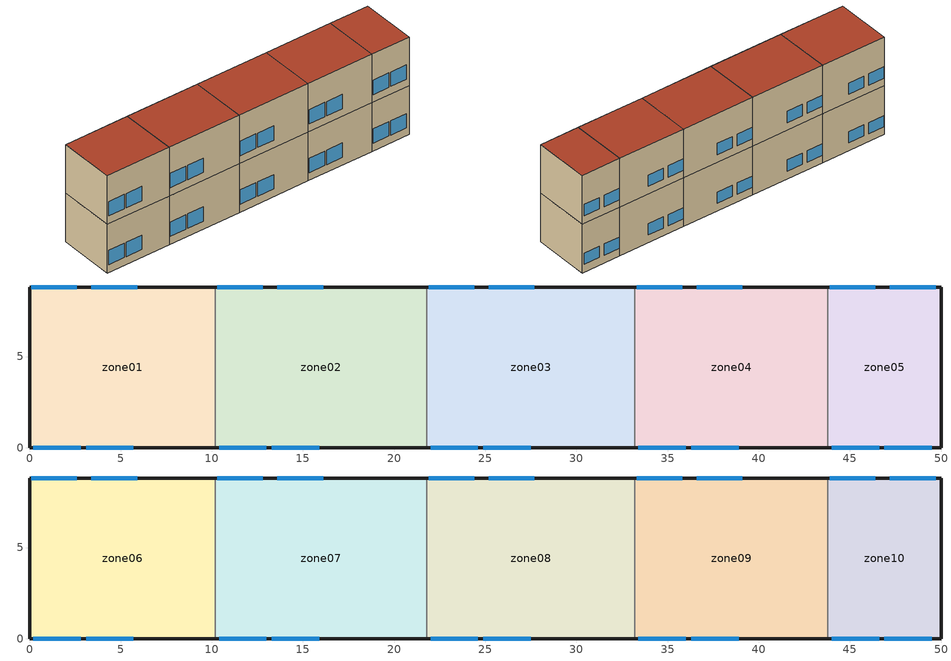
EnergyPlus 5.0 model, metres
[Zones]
zone01
 floor ground (GROUND_FLOOR): 10.2,8.8 10.2,0 0,0 0,8.8 z0
 wall outside (EXT_WALL): 10.2,8.8 0,8.8 0,0 10.2,0 z0:7.8
 wall to zone02 (ADJ_WALL): 10.2,0 10.2,8.8 z0:7.8
 window (EXT_WINDOW1): 0.2,0 2.8,0 / 3.1,0 5.7,0 z1.25:3.55; 2.6,8.8 0.1,8.8 / 5.9,8.8 3.4,8.8 z1.25:3.05
 ceiling to zone06 (ADJ_CEILING): 0,8.8 0,0 10.2,0 10.2,8.8 z7.8
zone02
 floor ground (GROUND_FLOOR): 21.8,8.8 21.8,0 10.2,0 10.2,8.8 z0
 wall outside (EXT_WALL): 21.8,8.8 10.2,8.8 / 10.2,0 21.8,0 z0:7.8
 wall to zone03 (ADJ_WALL): 21.8,0 21.8,8.8 z0:7.8
 wall to zone01 (ADJ_WALL): 10.2,8.8 10.2,0 z0:7.8
 window (EXT_WINDOW1): 10.4,0 13,0 / 13.3,0 15.9,0 z1.25:3.55; 12.8,8.8 10.3,8.8 / 16.1,8.8 13.6,8.8 z1.25:3.05
 ceiling to zone07 (ADJ_CEILING): 10.2,8.8 10.2,0 21.8,0 21.8,8.8 z7.8
zone03
 floor ground (GROUND_FLOOR): 33.2,8.8 33.2,0 21.8,0 21.8,8.8 z0
 wall outside (EXT_WALL): 33.2,8.8 21.8,8.8 / 21.8,0 33.2,0 z0:7.8
 wall to zone04 (ADJ_WALL): 33.2,0 33.2,8.8 z0:7.8
 wall to zone02 (ADJ_WALL): 21.8,8.8 21.8,0 z0:7.8
 window (EXT_WINDOW1): 22,0 24.6,0 / 24.9,0 27.5,0 z1.25:3.55; 24.4,8.8 21.9,8.8 / 27.7,8.8 25.2,8.8 z1.25:3.05
 ceiling to zone08 (ADJ_CEILING): 21.8,8.8 21.8,0 33.2,0 33.2,8.8 z7.8
zone04
 floor ground (GROUND_FLOOR): 43.8,8.8 43.8,0 33.2,0 33.2,8.8 z0
 wall outside (EXT_WALL): 43.8,8.8 33.2,8.8 / 33.2,0 43.8,0 z0:7.8
 wall to zone05 (ADJ_WALL): 43.8,0 43.8,8.8 z0:7.8
 wall to zone03 (ADJ_WALL): 33.2,8.8 33.2,0 z0:7.8
 window (EXT_WINDOW1): 33.4,0 36,0 / 36.3,0 38.9,0 z1.25:3.55; 35.8,8.8 33.3,8.8 / 39.1,8.8 36.6,8.8 z1.25:3.05
 ceiling to zone09 (ADJ_CEILING): 33.2,8.8 33.2,0 43.8,0 43.8,8.8 z7.8
zone05
 floor ground (GROUND_FLOOR): 50,8.8 50,0 43.8,0 43.8,8.8 z0
 wall outside (EXT_WALL): 43.8,0 50,0 50,8.8 43.8,8.8 z0:7.8
 wall to zone04 (ADJ_WALL): 43.8,8.8 43.8,0 z0:7.8
 window (EXT_WINDOW1): 44,0 46.6,0 / 46.9,0 49.5,0 z1.25:3.55; 46.4,8.8 43.9,8.8 / 49.7,8.8 47.2,8.8 z1.25:3.05
 ceiling to zone10 (ADJ_CEILING): 43.8,8.8 43.8,0 50,0 50,8.8 z7.8
zone06
 floor to zone01 (ADJ_CEILING): 10.2,8.8 10.2,0 0,0 0,8.8 z7.8
 wall outside (EXT_WALL): 10.2,8.8 0,8.8 0,0 10.2,0 z7.8:15.6
 wall to zone07 (ADJ_WALL): 10.2,0 10.2,8.8 z7.8:15.6
 window (EXT_WINDOW1): 0.2,0 2.8,0 / 3.1,0 5.7,0 z9.05:11.35; 2.6,8.8 0.1,8.8 / 5.9,8.8 3.4,8.8 z9.05:10.85
 roof outside (EXT_ROOF): 0,8.8 0,0 10.2,0 10.2,8.8 z15.6
zone07
 floor to zone02 (ADJ_CEILING): 21.8,8.8 21.8,0 10.2,0 10.2,8.8 z7.8
 wall outside (EXT_WALL): 21.8,8.8 10.2,8.8 / 10.2,0 21.8,0 z7.8:15.6
 wall to zone08 (ADJ_WALL): 21.8,0 21.8,8.8 z7.8:15.6
 wall to zone06 (ADJ_WALL): 10.2,8.8 10.2,0 z7.8:15.6
 window (EXT_WINDOW1): 10.4,0 13,0 / 13.3,0 15.9,0 z9.05:11.35; 12.8,8.8 10.3,8.8 / 16.1,8.8 13.6,8.8 z9.05:10.85
 roof outside (EXT_ROOF): 10.2,8.8 10.2,0 21.8,0 21.8,8.8 z15.6
zone08
 floor to zone03 (ADJ_CEILING): 33.2,8.8 33.2,0 21.8,0 21.8,8.8 z7.8
 wall outside (EXT_WALL): 33.2,8.8 21.8,8.8 / 21.8,0 33.2,0 z7.8:15.6
 wall to zone09 (ADJ_WALL): 33.2,0 33.2,8.8 z7.8:15.6
 wall to zone07 (ADJ_WALL): 21.8,8.8 21.8,0 z7.8:15.6
 window (EXT_WINDOW1): 22,0 24.6,0 / 24.9,0 27.5,0 z9.05:11.35; 24.4,8.8 21.9,8.8 / 27.7,8.8 25.2,8.8 z9.05:10.85
 roof outside (EXT_ROOF): 21.8,8.8 21.8,0 33.2,0 33.2,8.8 z15.6
zone09
 floor to zone04 (ADJ_CEILING): 43.8,8.8 43.8,0 33.2,0 33.2,8.8 z7.8
 wall outside (EXT_WALL): 43.8,8.8 33.2,8.8 / 33.2,0 43.8,0 z7.8:15.6
 wall to zone10 (ADJ_WALL): 43.8,0 43.8,8.8 z7.8:15.6
 wall to zone08 (ADJ_WALL): 33.2,8.8 33.2,0 z7.8:15.6
 window (EXT_WINDOW1): 33.4,0 36,0 / 36.3,0 38.9,0 z9.05:11.35; 35.8,8.8 33.3,8.8 / 39.1,8.8 36.6,8.8 z9.05:10.85
 roof outside (EXT_ROOF): 33.2,8.8 33.2,0 43.8,0 43.8,8.8 z15.6
zone10
 floor to zone05 (ADJ_CEILING): 50,8.8 50,0 43.8,0 43.8,8.8 z7.8
 wall outside (EXT_WALL): 43.8,0 50,0 50,8.8 43.8,8.8 z7.8:15.6
 wall to zone09 (ADJ_WALL): 43.8,8.8 43.8,0 z7.8:15.6
 window (EXT_WINDOW1): 44,0 46.6,0 / 46.9,0 49.5,0 z9.05:11.35; 46.4,8.8 43.9,8.8 / 49.7,8.8 47.2,8.8 z9.05:10.85
 roof outside (EXT_ROOF): 43.8,8.8 43.8,0 50,0 50,8.8 z15.6
[Building]
TRNSYS18: North Axis {deg}=0; Terrain=City; Loads Convergence Tolerance Value=0; Temperature Convergence Tolerance Value {deltaC}=0; Solar Distribution=FullInteriorAndExterior; Maximum Number of Warmup Days=0
[Site:Location]
not used: Latitude {deg}=0; Longitude {deg}=0; Time Zone {hr}=0; Elevation {m}=0
[Construction]
GROUND_FLOOR; EXT_WALL; EXT_ROOF; ADJ_WALL; ADJ_CEILING; EXT_WINDOW1: 
[WindowProperty:ShadingControl]
ESHADE=0; ISHADE=INPUT 1*MAX_ISHADE : SHADECNTRL=ISHADE_INTERNAL
[SurfaceProperty:OtherSideCoefficients]
BOUNDARY=IDENTICAL; BOUNDARY=INPUT 1*TBOUNDARY; BOUNDARY=INPUT 1*TBOUNDARY_2; BOUNDARY=INPUT 1*TBOUNDARY_3; BOUNDARY=INPUT 1*TGROUND; BOUNDARY=20; BOUNDARY=15
[Zone] Multiplier=1
zone01; zone02; zone03; zone04; zone05; zone06; zone07; zone08; zone09; zone10
